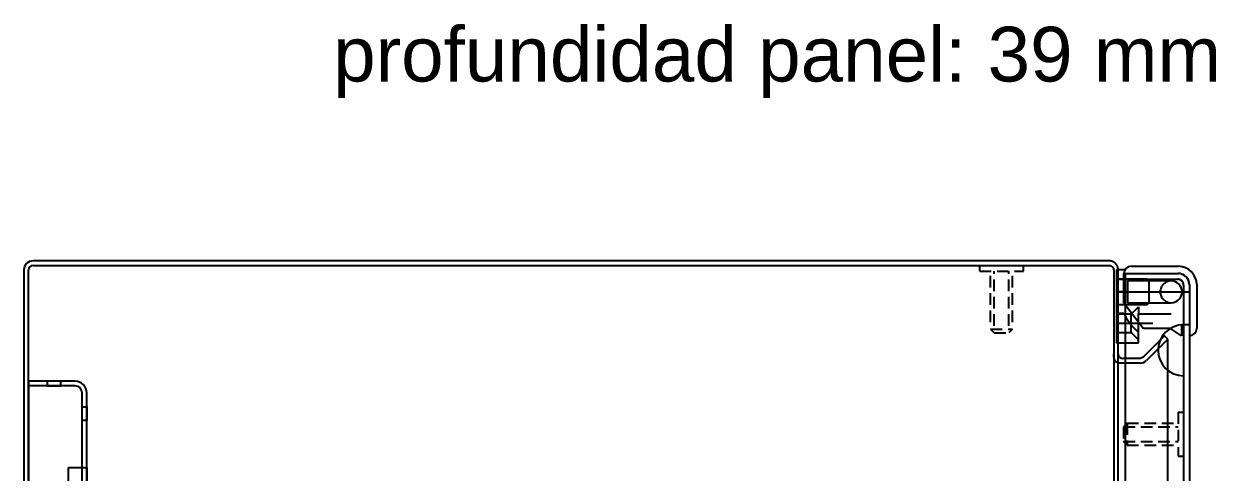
# Model space of a CAD drawing. Header units: millimetres. Extents: x 979 to 3414, y -1029 to 703.
# Drawn here: x 3087.6 to 3414.5, y 518.2 to 641 of the extents above; entities that cross this region are included whole.
import ezdxf

# ---------------------------------------------------------------- set-up
doc = ezdxf.new("R2010")
doc.units = ezdxf.units.MM
for name, pattern in [('ACAD_ISO03W100', [30, 12, -18]), ('CENTER', [50.8, 31.75, -6.35, 6.35, -6.35]), ('HIDDEN', [9.525, 6.35, -3.175]), ('HIDDEN2', [4.7625, 3.175, -1.5875])]:
    doc.linetypes.add(name, pattern=pattern)
doc.styles.get("Standard").update_dxf_attribs({"font": 'arial.ttf'})

msp = doc.modelspace()

# ---------------------------------------------------------------- linework, layer by layer
for p, q in [((3385.19, 576.066), (3090.16, 576.067)), ((3385.246, 576.065), (3385.19, 576.066)), ((3385.303, 576.061), (3385.246, 576.065)), ((3385.36, 576.057), (3385.303, 576.061)), ((3385.417, 576.051), (3385.36, 576.057)), ((3385.474, 576.044), (3385.417, 576.051)), ((3385.532, 576.035), (3385.474, 576.044)), ((3385.59, 576.025), (3385.532, 576.035)), ((3385.648, 576.014), (3385.59, 576.025)), ((3385.706, 576.001), (3385.648, 576.014)), ((3385.765, 575.986), (3385.706, 576.001)), ((3385.823, 575.971), (3385.765, 575.986)), ((3385.881, 575.953), (3385.823, 575.971)), ((3385.939, 575.934), (3385.881, 575.953)), ((3385.997, 575.914), (3385.939, 575.934)), ((3386.055, 575.891), (3385.997, 575.914)), ((3386.113, 575.868), (3386.055, 575.891)), ((3386.17, 575.843), (3386.113, 575.868)), ((3386.227, 575.816), (3386.17, 575.843)), ((3386.283, 575.788), (3386.227, 575.816)), ((3386.339, 575.758), (3386.283, 575.788)), ((3386.394, 575.727), (3386.339, 575.758)), ((3386.449, 575.694), (3386.394, 575.727)), ((3386.503, 575.66), (3386.449, 575.694)), ((3386.556, 575.624), (3386.503, 575.66)), ((3386.609, 575.587), (3386.556, 575.624)), ((3386.66, 575.548), (3386.609, 575.587)), ((3386.711, 575.508), (3386.66, 575.548)), ((3386.76, 575.467), (3386.711, 575.508)), ((3386.809, 575.424), (3386.76, 575.467)), ((3386.856, 575.38), (3386.809, 575.424)), ((3386.903, 575.335), (3386.856, 575.38)), ((3386.948, 575.288), (3386.903, 575.335)), ((3386.992, 575.241), (3386.948, 575.288)), ((3087.635, 573.567), (3087.635, 278.642)), ((3088.91, 278.641), (3088.91, 573.567)), ((3090.16, 574.817), (3385.165, 574.817)), ((3349.66, 574.767), (3361.66, 574.767)), ((3385.165, 574.817), (3385.193, 574.816)), ((3385.193, 574.816), (3385.222, 574.814)), ((3385.222, 574.814), (3385.25, 574.812)), ((3385.25, 574.812), (3385.279, 574.809)), ((3385.279, 574.809), (3385.307, 574.805)), ((3385.307, 574.805), (3385.336, 574.801)), ((3385.336, 574.801), (3385.365, 574.796)), ((3385.365, 574.796), (3385.394, 574.79)), ((3385.394, 574.79), (3385.423, 574.784)), ((3385.423, 574.784), (3385.452, 574.777)), ((3385.452, 574.777), (3385.482, 574.769)), ((3385.482, 574.769), (3385.511, 574.76)), ((3385.511, 574.76), (3385.54, 574.751)), ((3385.54, 574.751), (3385.569, 574.74)), ((3385.569, 574.74), (3385.598, 574.729)), ((3385.598, 574.729), (3385.627, 574.717)), ((3385.627, 574.717), (3385.655, 574.705)), ((3385.655, 574.705), (3385.684, 574.692)), ((3385.684, 574.692), (3385.712, 574.677)), ((3385.712, 574.677), (3385.74, 574.662)), ((3385.74, 574.662), (3385.767, 574.647)), ((3385.767, 574.647), (3385.795, 574.63)), ((3385.795, 574.63), (3385.822, 574.613)), ((3385.822, 574.613), (3385.848, 574.595)), ((3385.848, 574.595), (3385.874, 574.577)), ((3385.874, 574.577), (3385.9, 574.557)), ((3385.9, 574.557), (3385.925, 574.537)), ((3385.925, 574.537), (3385.95, 574.517)), ((3385.95, 574.517), (3385.975, 574.495)), ((3385.975, 574.495), (3385.998, 574.473)), ((3385.998, 574.473), (3386.022, 574.451)), ((3386.022, 574.451), (3386.044, 574.428)), ((3386.044, 574.428), (3386.066, 574.404)), ((3386.066, 574.404), (3386.087, 574.38)), ((3386.087, 574.38), (3386.108, 574.355)), ((3386.108, 574.355), (3386.128, 574.33)), ((3386.128, 574.33), (3386.147, 574.304)), ((3386.147, 574.304), (3386.166, 574.278)), ((3386.166, 574.278), (3386.184, 574.251)), ((3386.184, 574.251), (3386.201, 574.224)), ((3386.201, 574.224), (3386.217, 574.197)), ((3386.217, 574.197), (3386.233, 574.169)), ((3386.233, 574.169), (3386.248, 574.141)), ((3386.248, 574.141), (3386.262, 574.113)), ((3386.262, 574.113), (3386.275, 574.085)), ((3386.275, 574.085), (3386.288, 574.056)), ((3386.288, 574.056), (3386.3, 574.027)), ((3386.3, 574.027), (3386.311, 573.998)), ((3386.311, 573.998), (3386.321, 573.969)), ((3386.321, 573.969), (3386.331, 573.94)), ((3386.331, 573.94), (3386.339, 573.911)), ((3386.339, 573.911), (3386.347, 573.882)), ((3386.347, 573.882), (3386.355, 573.853)), ((3386.355, 573.853), (3386.361, 573.824)), ((3386.361, 573.824), (3386.367, 573.794)), ((3386.367, 573.794), (3386.372, 573.766)), ((3386.372, 573.766), (3386.376, 573.737)), ((3386.376, 573.737), (3386.38, 573.708)), ((3386.38, 573.708), (3386.383, 573.679)), ((3386.383, 573.679), (3386.385, 573.651)), ((3386.385, 573.651), (3386.386, 573.623)), ((3386.386, 573.623), (3386.387, 573.595)), ((3386.387, 573.595), (3386.388, 573.567)), ((3386.388, 573.567), (3386.388, 278.641)), ((3387.035, 575.192), (3386.992, 575.241)), ((3387.076, 575.143), (3387.035, 575.192)), ((3387.116, 575.092), (3387.076, 575.143)), ((3387.154, 575.041), (3387.116, 575.092)), ((3387.192, 574.988), (3387.154, 575.041)), ((3389.428, 573.567), (3387.16, 573.567)), ((3387.16, 573.567), (3387.16, 557.567)), ((3387.16, 573.567), (3387.16, 553.567)), ((3387.227, 574.935), (3387.192, 574.988)), ((3387.262, 574.881), (3387.227, 574.935)), ((3387.295, 574.826), (3387.262, 574.881)), ((3387.326, 574.771), (3387.295, 574.826)), ((3387.356, 574.715), (3387.326, 574.771)), ((3387.384, 574.659), (3387.356, 574.715)), ((3387.411, 574.602), (3387.384, 574.659)), ((3387.436, 574.545), (3387.411, 574.602)), ((3387.459, 574.487), (3387.436, 574.545)), ((3387.482, 574.429), (3387.459, 574.487)), ((3387.502, 574.371), (3387.482, 574.429)), ((3387.521, 574.313), (3387.502, 574.371)), ((3387.538, 574.255), (3387.521, 574.313)), ((3387.554, 574.197), (3387.538, 574.255)), ((3387.569, 574.138), (3387.554, 574.197)), ((3387.582, 574.08), (3387.569, 574.138)), ((3387.593, 574.022), (3387.582, 574.08)), ((3387.603, 573.964), (3387.593, 574.022)), ((3387.612, 573.906), (3387.603, 573.964)), ((3387.619, 573.849), (3387.612, 573.906)), ((3387.625, 573.792), (3387.619, 573.849)), ((3387.629, 573.735), (3387.625, 573.792)), ((3387.632, 573.678), (3387.629, 573.735)), ((3387.634, 573.623), (3387.632, 573.678)), ((3387.635, 573.567), (3387.634, 573.623)), ((3387.635, 279.141), (3387.635, 573.567)), ((3389.16, 564.567), (3389.16, 572.567)), ((3389.16, 572.567), (3404.16, 572.567)), ((3389.66, 572.625), (3403.96, 572.625)), ((3389.66, 279.585), (3389.66, 572.625)), ((3389.66, 572.625), (3403.96, 572.625)), ((3389.66, 572.625), (3403.96, 572.625)), ((3391.16, 574.567), (3404.16, 574.567)), ((3387.16, 571.067), (3389.16, 571.067)), ((3389.66, 571.025), (3403.96, 571.025)), ((3402.16, 570.567), (3390.16, 570.567)), ((3390.16, 570.567), (3390.16, 564.567)), ((3405.56, 569.425), (3405.56, 282.785)), ((3407.16, 569.567), (3407.16, 555.567)), ((3407.16, 569.425), (3407.16, 282.785)), ((3409.16, 569.567), (3409.16, 557.567)), ((3387.16, 564.067), (3389.549, 564.067)), ((3389.16, 564.567), (3394.604, 557.567)), ((3390.16, 564.567), (3402.16, 564.567)), ((3387.16, 561.767), (3389.184, 561.767)), ((3393.16, 553.567), (3393.16, 561.567)), ((3393.16, 553.567), (3393.16, 556.567)), ((3401.96, 557.567), (3394.604, 557.567)), ((3404.96, 555.567), (3401.96, 557.567)), ((3407.16, 558.567), (3404.96, 558.567)), ((3404.96, 558.567), (3404.96, 555.567)), ((3405.56, 558.567), (3405.56, 544.567)), ((3387.16, 553.567), (3393.16, 553.567)), ((3400.322, 555.504), (3394.501, 549.683)), ((3401.206, 554.621), (3395.385, 548.8)), ((3401.206, 554.62), (3400.322, 555.504)), ((3401.206, 297.588), (3401.206, 554.62)), ((3386.386, 550.456), (3386.385, 550.567)), ((3386.39, 550.344), (3386.386, 550.456)), ((3386.395, 550.231), (3386.39, 550.344)), ((3386.404, 550.118), (3386.395, 550.231)), ((3386.415, 550.004), (3386.404, 550.118)), ((3386.429, 549.891), (3386.415, 550.004)), ((3386.446, 549.777), (3386.429, 549.891)), ((3386.465, 549.665), (3386.446, 549.777)), ((3386.488, 549.554), (3386.465, 549.665)), ((3386.514, 549.444), (3386.488, 549.554)), ((3386.543, 549.336), (3386.514, 549.444)), ((3386.575, 549.23), (3386.543, 549.336)), ((3386.592, 549.178), (3386.575, 549.23)), ((3386.61, 549.126), (3386.592, 549.178)), ((3386.628, 549.076), (3386.61, 549.126)), ((3393.617, 549.317), (3388.885, 549.317)), ((3394.501, 549.683), (3393.617, 549.317)), ((3386.648, 549.026), (3386.628, 549.076)), ((3386.668, 548.977), (3386.648, 549.026)), ((3386.689, 548.929), (3386.668, 548.977)), ((3386.711, 548.882), (3386.689, 548.929)), ((3386.733, 548.836), (3386.711, 548.882)), ((3386.757, 548.79), (3386.733, 548.836)), ((3386.781, 548.746), (3386.757, 548.79)), ((3386.805, 548.703), (3386.781, 548.746)), ((3386.83, 548.662), (3386.805, 548.703)), ((3386.857, 548.621), (3386.83, 548.662)), ((3386.883, 548.582), (3386.857, 548.621)), ((3386.91, 548.543), (3386.883, 548.582)), ((3386.938, 548.507), (3386.91, 548.543)), ((3386.967, 548.471), (3386.938, 548.507)), ((3386.996, 548.437), (3386.967, 548.471)), ((3387.026, 548.404), (3386.996, 548.437)), ((3387.056, 548.373), (3387.026, 548.404)), ((3387.087, 548.343), (3387.056, 548.373)), ((3387.118, 548.315), (3387.087, 548.343)), ((3387.15, 548.288), (3387.118, 548.315)), ((3387.166, 548.275), (3387.15, 548.288)), ((3387.182, 548.263), (3387.166, 548.275)), ((3387.198, 548.25), (3387.182, 548.263)), ((3387.215, 548.239), (3387.198, 548.25)), ((3387.231, 548.227), (3387.215, 548.239)), ((3387.248, 548.216), (3387.231, 548.227)), ((3387.264, 548.206), (3387.248, 548.216)), ((3387.281, 548.196), (3387.264, 548.206)), ((3387.298, 548.186), (3387.281, 548.196)), ((3387.315, 548.176), (3387.298, 548.186)), ((3387.332, 548.167), (3387.315, 548.176)), ((3387.349, 548.159), (3387.332, 548.167)), ((3387.366, 548.151), (3387.349, 548.159)), ((3387.383, 548.143), (3387.366, 548.151)), ((3387.4, 548.135), (3387.383, 548.143)), ((3387.417, 548.128), (3387.4, 548.135)), ((3387.435, 548.122), (3387.417, 548.128)), ((3387.452, 548.115), (3387.435, 548.122)), ((3387.47, 548.109), (3387.452, 548.115)), ((3387.487, 548.104), (3387.47, 548.109)), ((3387.505, 548.099), (3387.487, 548.104)), ((3387.522, 548.094), (3387.505, 548.099)), ((3387.54, 548.09), (3387.522, 548.094)), ((3387.557, 548.086), (3387.54, 548.09)), ((3387.575, 548.082), (3387.557, 548.086)), ((3387.593, 548.079), (3387.575, 548.082)), ((3387.611, 548.076), (3387.593, 548.079)), ((3387.628, 548.074), (3387.611, 548.076)), ((3387.646, 548.072), (3387.628, 548.074)), ((3387.664, 548.07), (3387.646, 548.072)), ((3387.682, 548.069), (3387.664, 548.07)), ((3387.699, 548.068), (3387.682, 548.069)), ((3387.717, 548.067), (3387.699, 548.068)), ((3387.735, 548.067), (3387.717, 548.067)), ((3393.617, 548.067), (3387.735, 548.067)), ((3101.685, 543.067), (3088.885, 543.067)), ((3088.885, 543.067), (3088.885, 309.142)), ((3101.685, 541.817), (3088.885, 541.817)), ((3103.635, 312.342), (3103.635, 539.867)), ((3104.885, 312.342), (3104.885, 539.867)), ((3405.56, 534.567), (3405.56, 522.567)), ((3099.885, 519.467), (3104.885, 519.467)), ((3099.885, 484.467), (3099.885, 519.467)), ((3104.885, 519.467), (3104.885, 484.467))]:
    msp.add_line(p, q)
at = {"color": 9, "linetype": 'HIDDEN2'}
for p, q in [((3349.66, 573.267), (3349.66, 574.767)), ((3349.66, 573.267), (3361.66, 573.267)), ((3352.66, 559.267), (3352.66, 573.267)), ((3353.66, 558.267), (3353.66, 573.267)), ((3357.66, 558.267), (3357.66, 573.267)), ((3358.66, 559.267), (3358.66, 573.267)), ((3361.66, 573.267), (3361.66, 574.767)), ((3352.66, 557.358), (3358.66, 557.358)), ((3352.66, 557.358), (3353.66, 556.358)), ((3353.66, 556.358), (3357.66, 556.358)), ((3358.66, 557.358), (3357.66, 556.358)), ((3404.06, 534.567), (3405.56, 534.567)), ((3404.06, 534.567), (3404.06, 522.567)), ((3390.06, 531.567), (3389.06, 530.567)), ((3389.06, 530.567), (3389.06, 526.567)), ((3389.06, 530.567), (3404.06, 530.567)), ((3390.06, 531.567), (3390.06, 525.567)), ((3390.06, 531.567), (3404.06, 531.567)), ((3390.06, 525.567), (3389.06, 526.567)), ((3389.06, 526.567), (3404.06, 526.567)), ((3390.06, 525.567), (3404.06, 525.567)), ((3404.06, 522.567), (3405.56, 522.567))]:
    msp.add_line(p, q, dxfattribs=at)
at = {"linetype": 'ACAD_ISO03W100'}
for p, q in [((3395.16, 571.067), (3387.16, 571.067)), ((3387.16, 571.067), (3387.16, 564.067)), ((3396.16, 565.067), (3396.16, 570.067)), ((3387.16, 564.067), (3395.16, 564.067)), ((3391.16, 561.467), (3393.16, 563.467)), ((3393.16, 563.467), (3393.16, 561.567)), ((3391.16, 561.467), (3387.16, 561.467)), ((3387.16, 561.467), (3387.16, 556.467)), ((3387.16, 558.967), (3397.16, 558.967)), ((3391.16, 556.467), (3391.16, 561.467)), ((3393.16, 561.567), (3402.16, 561.567)), ((3387.16, 556.467), (3391.16, 556.467)), ((3391.16, 556.467), (3393.16, 554.467))]:
    msp.add_line(p, q, dxfattribs=at)
at = {"color": 9, "linetype": 'HIDDEN'}
for p, q in [((3389.66, 571.025), (3403.96, 571.025)), ((3389.66, 571.025), (3403.96, 571.025)), ((3099.885, 519.467), (3104.885, 519.467)), ((3104.885, 519.467), (3104.885, 484.467))]:
    msp.add_line(p, q, dxfattribs=at)
at = {"linetype": 'CENTER'}
for p, q in [((3390.16, 567.567), (3387.16, 567.567)), ((3387.16, 567.567), (3407.16, 567.567))]:
    msp.add_line(p, q, dxfattribs=at)
at = {"color": 9}
for p, q in [((3097.76, 543.067), (3094.01, 543.067)), ((3094.01, 543.067), (3094.01, 541.817)), ((3097.76, 541.817), (3097.76, 543.067)), ((3094.01, 541.817), (3097.76, 541.817)), ((3103.635, 536.035), (3104.885, 536.035)), ((3103.635, 532.285), (3103.635, 536.035)), ((3104.885, 536.035), (3104.885, 532.285)), ((3104.885, 532.285), (3103.635, 532.285))]:
    msp.add_line(p, q, dxfattribs=at)
for centre, radius, start, end in [((3090.135, 573.567), 2.5, 89.44121, 179.9955), ((3090.16, 573.567), 1.25, 90, 180), ((3391.16, 572.567), 2, 90, 180), ((3403.96, 569.425), 3.2, 0, 90), ((3403.96, 569.425), 3.2, 0, 90), ((3403.96, 569.425), 3.2, 0, 90), ((3403.96, 569.425), 3.2, 0, 90), ((3403.96, 569.425), 3.2, 0, 90), ((3404.16, 569.567), 5, 0, 90), ((3404.16, 569.567), 3, 0, 90), ((3402.16, 567.567), 3, 270, 90), ((3403.96, 569.425), 1.6, 0.00002, 89.99998), ((3402.16, 567.567), 14.213, 204.08469, 230.71059), ((3405.56, 551.567), 7, 90, 270), ((3407.16, 557.567), 2, 270, 0), ((3388.885, 550.567), 1.25, 180, 270), ((3393.617, 550.567), 2.5, 270, 315), ((3101.685, 539.867), 3.2, 0, 90), ((3101.685, 539.867), 1.95, 360, 90)]:
    msp.add_arc(centre, radius, start, end)
at = {"linetype": 'ACAD_ISO03W100'}
for centre, radius, start, end in [((3395.16, 570.067), 1, 360, 90), ((3402.16, 567.567), 3, 90, 270), ((3395.16, 565.067), 1, 270, 360)]:
    msp.add_arc(centre, radius, start, end, dxfattribs=at)
at = {"color": 9, "linetype": 'HIDDEN'}
msp.add_arc((3403.96, 569.425), 1.6, 360, 90, dxfattribs=at)
msp.add_arc((3403.96, 569.425), 1.6, 360, 90, dxfattribs=at)

# ---------------------------------------------------------------- texts
at = {"insert": (3172.423, 640.206), "char_height": 15, "attachment_point": 1}
msp.add_mtext_dynamic_manual_height_columns('profundidad panel: 39 mm', width=419.30102, gutter_width=12.5, heights=[0], dxfattribs=at)

doc.saveas('drawing.dxf')
